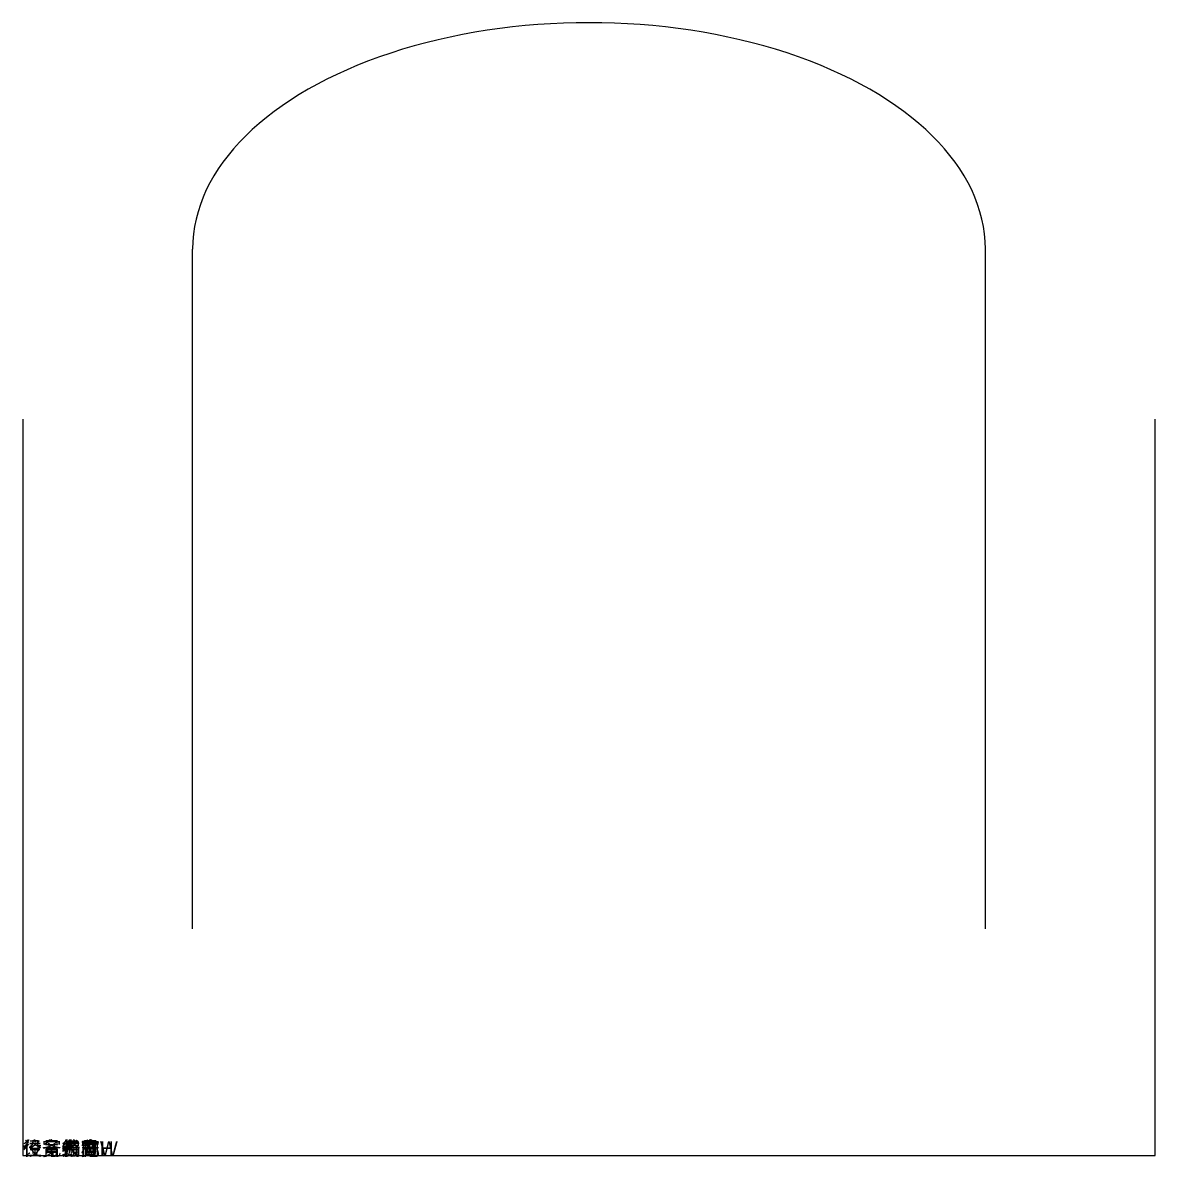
# Model space of a CAD drawing. Header units: millimetres. Extents: x 0 to 1, y 0 to 1.
import ezdxf

# ---------------------------------------------------------------- set-up
doc = ezdxf.new("R2010")
doc.units = ezdxf.units.MM

msp = doc.modelspace()

# ---------------------------------------------------------------- linework, layer by layer
at = {"color": 3, "linetype": 'Continuous', "lineweight": -2}
for p, q in [((0.15, 0.2), (0.15, 0.8002)), ((0.85, 0.2), (0.85, 0.8002)), ((0, 0.65), (0, 0)), ((1, 0), (1, 0.65)), ((0, 0), (1, 0))]:
    msp.add_line(p, q, dxfattribs=at)
msp.add_ellipse((0.5, 0.8002), major_axis=(0.35, 0), ratio=0.5709, start_param=0, end_param=3.141593, dxfattribs=at)

# ---------------------------------------------------------------- texts
at = {"color": 3, "flags": 9}
for tag in ['径宽方向', '位号', '设备径宽W', '设备编号', '设备名称', '设备长高H']:
    msp.add_attdef(tag, (0, 0), '', height=0.0125, dxfattribs=at)

doc.saveas('drawing.dxf')
